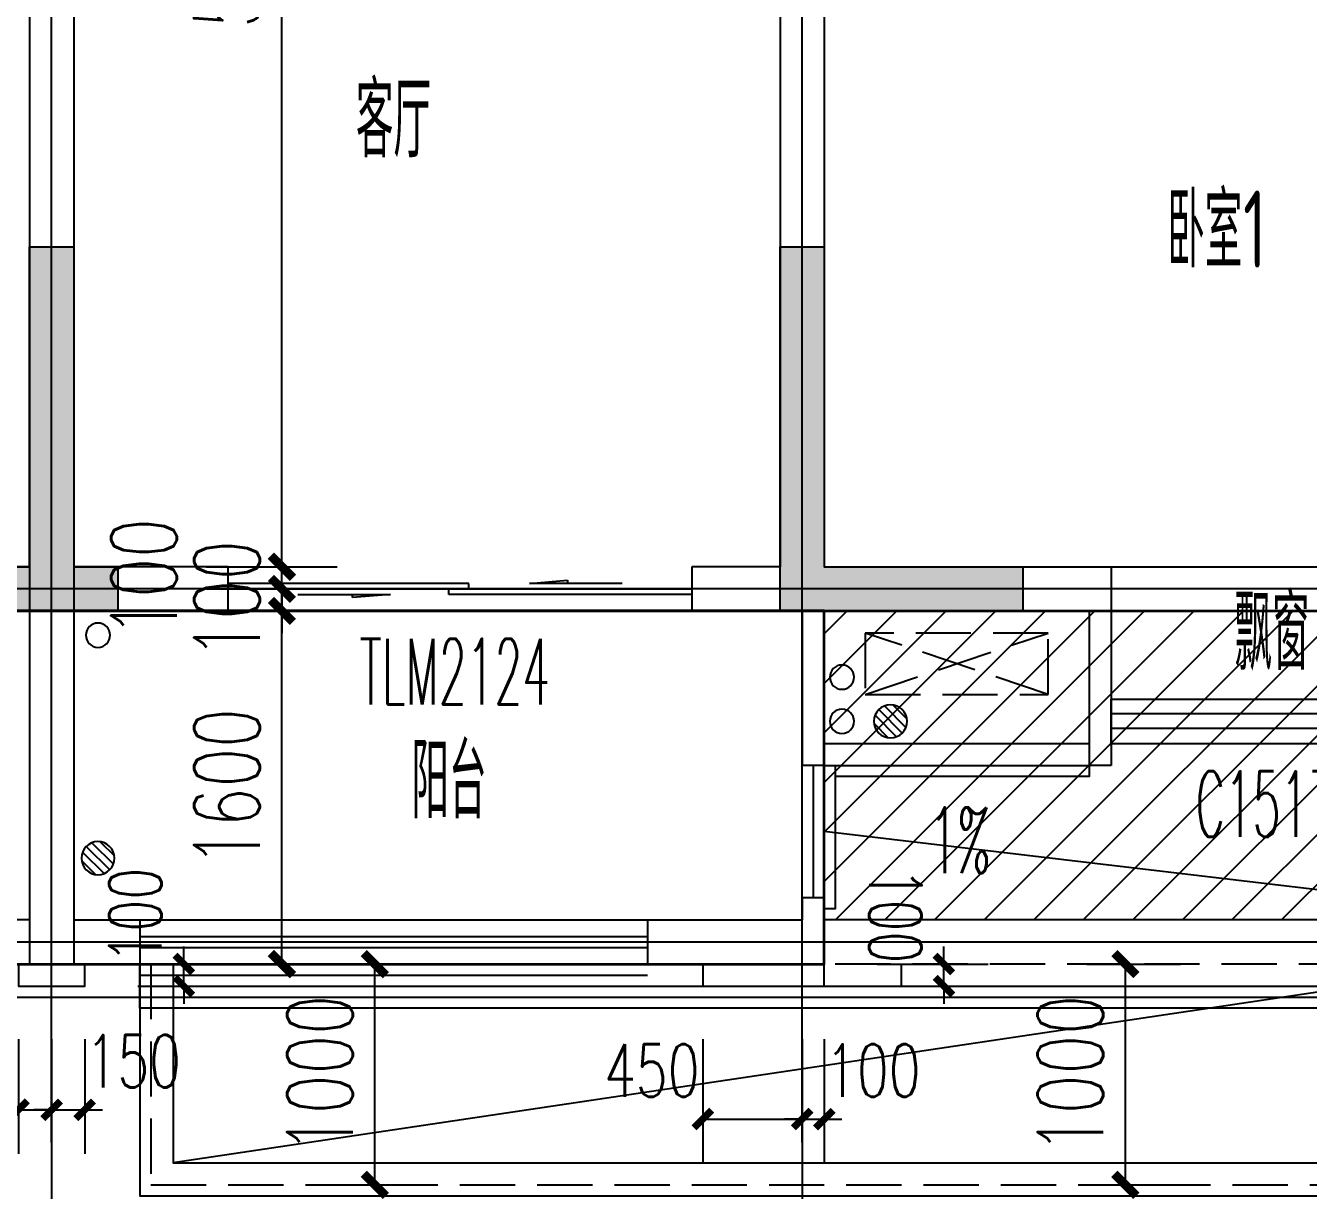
# Model space of a CAD drawing. Extents: x -59851 to 653804, y -249523 to 437614.
# Drawn here: x -23831 to -18021, y 134963 to 140240 of the extents above; entities that cross this region are included whole.
import ezdxf

# ---------------------------------------------------------------- set-up
doc = ezdxf.new("R2010")
doc.units = 0
doc.header["$LTSCALE"] = 1000
doc.header["$MEASUREMENT"] = 0
doc.linetypes.add('DASH', pattern=[0.35, 0.25, -0.1])
for name, color, linetype, lineweight in [('33计一半面积外廓线', 53, 'Continuous', 35), ('33计全面积外廓线', 21, 'Continuous', 35), ('A-第四道尺寸线(线脚尺寸)', 105, 'Continuous', 5)]:
    doc.layers.add(name, color=color, linetype=linetype, lineweight=lineweight)
doc.layers.add('_S-PS(排水管)', color=255, linetype='Continuous', plot=False)
doc.layers.add('A-降板区域（给结构）', color=155, linetype='Continuous', plot=False)
for name, color, linetype in [('_S-YS(雨水管)', 3, 'Continuous'), ('_S-空调立管', 7, 'Continuous'), ('A-ROOF', 7, 'Continuous'), ('A-外装饰线脚', 7, 'Continuous'), ('A-看线', 105, 'Continuous'), ('A-空调室外机', 5, 'DASH'), ('A-第三道尺寸线', 105, 'Continuous'), ('A-线脚看线', 9, 'Continuous'), ('A-雨棚', 153, 'Continuous'), ('AE-FLOR', 151, 'Continuous'), ('AXIS', 3, 'Continuous'), ('DIM_SYMB', 3, 'Continuous'), ('DOTE', 16, 'Continuous'), ('NL', 5, 'Continuous'), ('PUB_HATCH', 8, 'Continuous'), ('PUB_TEXT', 7, 'Continuous'), ('WALL', 2, 'Continuous'), ('WINDOW', 4, 'Continuous'), ('WINDOW_TEXT', 7, 'Continuous'), ('ys', 154, 'Continuous'), ('剪力墙', 6, 'Continuous'), ('栏杆', 142, 'Continuous')]:
    doc.layers.add(name, color=color, linetype=linetype)
doc.styles.add('_TCH_DIM', font='SIMPLEX.shx', dxfattribs={"width": 0.7, "bigfont": 'GBCBIG.shx'})
doc.styles.add('_TCH_DIM_T3', font='SIMPLEX.shx', dxfattribs={"width": 0.705882, "bigfont": 'GBCBIG.shx'})
doc.styles.add('_TCH_WINDOW', font='SIMPLEX.shx', dxfattribs={"width": 0.7, "height": 3.5, "bigfont": 'GBCBIG.shx'})
doc.styles.get("Standard").update_dxf_attribs({"font": 'gbenor.shx', "width": 0.7, "bigfont": 'gbcbig.shx'})
doc.dimstyles.new('_TCH_ARCH&&100', dxfattribs={"dimtxt": 297.5, "dimasz": 100, "dimexe": 250, "dimexo": 300, "dimgap": 100, "dimtad": 1, "dimdec": 0, "dimzin": 0, "dimdsep": 46, "dimtxsty": '_TCH_DIM_T3', "dimblk": 'ARCHTICK', "dimcen": 0.09, "dimclrt": 7, "dimazin": 2, "dimtfac": 1, "dimtdec": 0, "dimtix": 1, "dimtmove": 2, "dimatfit": 3, "dimfxl": 0, "dimtolj": 1, "dimtzin": 0, "dimarcsym": 0})
doc.dimstyles.new('_TCH_ARCH&&80', dxfattribs={"dimtxt": 238, "dimasz": 80, "dimexe": 200, "dimexo": 240, "dimgap": 80, "dimtad": 1, "dimdec": 0, "dimzin": 0, "dimdsep": 46, "dimtxsty": '_TCH_DIM_T3', "dimblk": 'ARCHTICK', "dimcen": 0.09, "dimclrt": 7, "dimazin": 2, "dimtfac": 1, "dimtdec": 0, "dimtix": 1, "dimtmove": 2, "dimatfit": 3, "dimfxl": 0, "dimtolj": 1, "dimtzin": 0, "dimarcsym": 0})

# ---------------------------------------------------------------- blocks, each defined once
blk = doc.blocks.new('zhouxianshouceng0329')
at = {"layer": 'DOTE'}
for p, q in [((-23713.7, 194580), (-23713.7, 218959.5)), ((-20313.7, 194580), (-20313.7, 205888.4)), ((15572.3, 197088.3), (-44988.6, 197088.3)), ((15572.3, 195488.3), (-44988.6, 195488.3))]:
    blk.add_line(p, q, dxfattribs=at)
blk = doc.blocks.new('jgjlq030328')
at = {"layer": 'PUB_HATCH'}
for points in [[(-270335, 8011.9), (-270335, 8211.9), (-270135, 8211.9), (-270135, 9661.9), (-269935, 9661.9), (-269935, 8211.9), (-269735, 8211.9), (-269735, 8011.9)], [(-266735, 9661.9), (-266535, 9661.9), (-266535, 8211.9), (-265635, 8211.9), (-265635, 8011.9), (-266735, 8011.9)]]:
    blk.add_hatch(color=256, dxfattribs=at).paths.add_polyline_path(points)
at = {"layer": '剪力墙'}
for points in [[(-270335, 8011.9), (-270335, 8211.9), (-270135, 8211.9), (-270135, 9661.9), (-269935, 9661.9), (-269935, 8211.9), (-269735, 8211.9), (-269735, 8011.9), (-270335, 8011.9), (-269935, 8011.9)], [(-266735, 8211.9), (-266735, 8211.9)]]:
    blk.add_lwpolyline(points, dxfattribs=at)
blk.add_lwpolyline([(-266735, 9661.9), (-266535, 9661.9), (-266535, 8211.9), (-265635, 8211.9), (-265635, 8011.9), (-266735, 8011.9)], close=True, dxfattribs=at)
blk = doc.blocks.new('2fxianjiao0331')
at = {"layer": 'A-外装饰线脚'}
for points in [[(-195959.1, 135988.3), (-195959.1, 135888.3), (-195659.1, 135888.3), (-195659.1, 135988.3)], [(-192859.1, 135988.3), (-192859.1, 135888.3), (-192309.1, 135888.3), (-192309.1, 135988.3)]]:
    blk.add_lwpolyline(points, dxfattribs=at)
at = {"layer": 'A-线脚看线'}
for points in [[(-192309.1, 136888.3), (-192259.1, 136888.3), (-192259.1, 136238.3), (-192309.1, 136238.3)], [(-191109.1, 136888.3), (-191109.1, 136838.3), (-192259.1, 136838.3)], [(-195409.1, 135938.3), (-193109.1, 135938.3)]]:
    blk.add_lwpolyline(points, dxfattribs=at)
blk = doc.blocks.new('750CHUFANGNCHUANG')
at = {"layer": 'WALL'}
for p, q in [((-69779, -34701.8), (-69779, -43601.8)), ((-69979, -34901.8), (-69979, -43501.8)), ((-69979, -43501.8), (-70679, -43501.8)), ((-69779, -43601.8), (-69779, -45301.8)), ((-70679, -43701.8), (-69979, -43701.8)), ((-69979, -43701.8), (-69979, -45101.8)), ((-69979, -45101.8), (-70279, -45101.8)), ((-69779, -45301.8), (-70279, -45301.8))]:
    blk.add_line(p, q, dxfattribs=at)
at = {"layer": '栏杆'}
for points in [[(-69479, -45176.8), (-67179, -45176.8)], [(-69479, -45226.8), (-67179, -45226.8)]]:
    blk.add_lwpolyline(points, dxfattribs=at)
blk = doc.blocks.new('_ArchTick')
at = {"color": 0, "linetype": 'ByBlock', "const_width": 0.4}
blk.add_lwpolyline([(-0.5, -0.5), (0.5, 0.5)], dxfattribs=at)
blk = doc.blocks.new('*D294')
at = {"layer": 'A-第四道尺寸线(线脚尺寸)', "color": 0, "lineweight": -2, "transparency": 16777216}
for p, q in [((-23863.7, 135648.3), (-23863.7, 135128.3)), ((-23713.7, 135648.3), (-23713.7, 135128.3)), ((-23863.7, 135328.3), (-23943.7, 135328.3)), ((-23863.7, 135328.3), (-23713.7, 135328.3)), ((-23713.7, 135328.3), (-23633.7, 135328.3))]:
    blk.add_line(p, q, dxfattribs=at)
at = {"layer": 'Defpoints', "color": 0, "transparency": 16777216}
for p in [(-23863.7, 135888.3), (-23713.7, 135888.3), (-23713.7, 135328.3)]:
    blk.add_point(p, dxfattribs=at)
at = {"layer": 'A-第四道尺寸线(线脚尺寸)', "color": 0, "lineweight": -2, "transparency": 16777216, "xscale": 80, "yscale": 80, "zscale": 80}
blk.add_blockref('_ArchTick', (-23863.7, 135328.3), dxfattribs=at)
at = {"layer": 'A-第四道尺寸线(线脚尺寸)', "color": 0, "lineweight": -2, "transparency": 16777216, "xscale": 80, "yscale": 80, "zscale": 80, "rotation": 180}
blk.add_blockref('_ArchTick', (-23713.7, 135328.3), dxfattribs=at)
at = {"layer": 'A-第四道尺寸线(线脚尺寸)', "color": 7, "transparency": 16777216, "insert": (-24083.7, 135548.3), "char_height": 238, "attachment_point": 5, "style": '_TCH_DIM_T3'}
blk.add_mtext('\\A1;150', dxfattribs=at)
blk = doc.blocks.new('*D295')
at = {"layer": 'A-第四道尺寸线(线脚尺寸)', "color": 0, "lineweight": -2, "transparency": 16777216}
for p, q in [((-23713.7, 135648.3), (-23713.7, 135128.3)), ((-23563.7, 135648.3), (-23563.7, 135128.3)), ((-23713.7, 135328.3), (-23793.7, 135328.3)), ((-23713.7, 135328.3), (-23563.7, 135328.3)), ((-23563.7, 135328.3), (-23483.7, 135328.3))]:
    blk.add_line(p, q, dxfattribs=at)
at = {"layer": 'Defpoints', "color": 0, "transparency": 16777216}
for p in [(-23713.7, 135888.3), (-23563.7, 135888.3), (-23563.7, 135328.3)]:
    blk.add_point(p, dxfattribs=at)
at = {"layer": 'A-第四道尺寸线(线脚尺寸)', "color": 0, "lineweight": -2, "transparency": 16777216, "xscale": 80, "yscale": 80, "zscale": 80}
blk.add_blockref('_ArchTick', (-23713.7, 135328.3), dxfattribs=at)
at = {"layer": 'A-第四道尺寸线(线脚尺寸)', "color": 0, "lineweight": -2, "transparency": 16777216, "xscale": 80, "yscale": 80, "zscale": 80, "rotation": 180}
blk.add_blockref('_ArchTick', (-23563.7, 135328.3), dxfattribs=at)
at = {"layer": 'A-第四道尺寸线(线脚尺寸)', "color": 7, "transparency": 16777216, "insert": (-23343.7, 135548.3), "char_height": 238, "attachment_point": 5, "style": '_TCH_DIM_T3'}
blk.add_mtext('\\A1;150', dxfattribs=at)
blk = doc.blocks.new('*D296')
at = {"layer": 'A-第四道尺寸线(线脚尺寸)', "color": 0, "lineweight": -2, "transparency": 16777216}
for p, q in [((-20763.7, 135648.3), (-20763.7, 135086.1)), ((-20313.7, 135648.3), (-20313.7, 135086.1)), ((-20763.7, 135286.1), (-20313.7, 135286.1))]:
    blk.add_line(p, q, dxfattribs=at)
at = {"layer": 'Defpoints', "color": 0, "transparency": 16777216}
for p in [(-20763.7, 135888.3), (-20313.7, 135888.3), (-20313.7, 135286.1)]:
    blk.add_point(p, dxfattribs=at)
at = {"layer": 'A-第四道尺寸线(线脚尺寸)', "color": 0, "lineweight": -2, "transparency": 16777216, "xscale": 80, "yscale": 80, "zscale": 80, "rotation": 180}
blk.add_blockref('_ArchTick', (-20763.7, 135286.1), dxfattribs=at)
at = {"layer": 'A-第四道尺寸线(线脚尺寸)', "color": 0, "lineweight": -2, "transparency": 16777216, "xscale": 80, "yscale": 80, "zscale": 80}
blk.add_blockref('_ArchTick', (-20313.7, 135286.1), dxfattribs=at)
at = {"layer": 'A-第四道尺寸线(线脚尺寸)', "color": 7, "transparency": 16777216, "insert": (-20994.9, 135506.1), "char_height": 238, "attachment_point": 5, "style": '_TCH_DIM_T3'}
blk.add_mtext('\\A1;450', dxfattribs=at)
blk = doc.blocks.new('*D297')
at = {"layer": 'A-第四道尺寸线(线脚尺寸)', "color": 0, "lineweight": -2, "transparency": 16777216}
for p, q in [((-20313.7, 135648.3), (-20313.7, 135086.1)), ((-20213.7, 135648.3), (-20213.7, 135086.1)), ((-20313.7, 135286.1), (-20393.7, 135286.1)), ((-20313.7, 135286.1), (-20213.7, 135286.1)), ((-20213.7, 135286.1), (-20133.7, 135286.1))]:
    blk.add_line(p, q, dxfattribs=at)
at = {"layer": 'Defpoints', "color": 0, "transparency": 16777216}
for p in [(-20313.7, 135888.3), (-20213.7, 135888.3), (-20213.7, 135286.1)]:
    blk.add_point(p, dxfattribs=at)
at = {"layer": 'A-第四道尺寸线(线脚尺寸)', "color": 0, "lineweight": -2, "transparency": 16777216, "xscale": 80, "yscale": 80, "zscale": 80}
blk.add_blockref('_ArchTick', (-20313.7, 135286.1), dxfattribs=at)
at = {"layer": 'A-第四道尺寸线(线脚尺寸)', "color": 0, "lineweight": -2, "transparency": 16777216, "xscale": 80, "yscale": 80, "zscale": 80, "rotation": 180}
blk.add_blockref('_ArchTick', (-20213.7, 135286.1), dxfattribs=at)
at = {"layer": 'A-第四道尺寸线(线脚尺寸)', "color": 7, "transparency": 16777216, "insert": (-19993.7, 135506.1), "char_height": 238, "attachment_point": 5, "style": '_TCH_DIM_T3'}
blk.add_mtext('\\A1;100', dxfattribs=at)
blk = doc.blocks.new('*D316')
at = {"layer": 'A-第四道尺寸线(线脚尺寸)', "color": 0, "lineweight": -2, "transparency": 16777216}
for p, q in [((-19671.9, 135988.4), (-19671.9, 136068.4)), ((-19973.7, 135988.4), (-19471.9, 135988.4)), ((-19671.9, 135888.4), (-19671.9, 135988.4)), ((-19973.7, 135888.3), (-19471.9, 135888.4)), ((-19671.9, 135888.4), (-19671.9, 135808.4))]:
    blk.add_line(p, q, dxfattribs=at)
at = {"layer": 'Defpoints', "color": 0, "transparency": 16777216}
for p in [(-20213.7, 135988.3), (-19671.9, 135988.4), (-20213.7, 135888.3)]:
    blk.add_point(p, dxfattribs=at)
at = {"layer": 'A-第四道尺寸线(线脚尺寸)', "color": 0, "lineweight": -2, "transparency": 16777216, "xscale": 80, "yscale": 80, "zscale": 80}
for p, rotation in [((-19671.9, 135988.4), 270.0027592368899), ((-19671.9, 135888.4), 90.0027592368899)]:
    blk.add_blockref('_ArchTick', p, dxfattribs=dict(at, rotation=rotation))
at = {"layer": 'A-第四道尺寸线(线脚尺寸)', "color": 7, "transparency": 16777216, "insert": (-19891.9, 136208.4), "char_height": 238, "attachment_point": 5, "rotation": 270.00276, "style": '_TCH_DIM_T3'}
blk.add_mtext('\\A1;100', dxfattribs=at)
blk = doc.blocks.new('*D318')
at = {"layer": 'A-第四道尺寸线(线脚尺寸)', "color": 0, "lineweight": -2, "transparency": 16777216}
for p, q in [((-23114.6, 135988.3), (-23114.6, 136068.3)), ((-23323.5, 135988.3), (-22914.6, 135988.3)), ((-23114.6, 135888.3), (-23114.6, 135988.3)), ((-23323.5, 135888.3), (-22914.6, 135888.3)), ((-23114.6, 135888.3), (-23114.6, 135808.3))]:
    blk.add_line(p, q, dxfattribs=at)
at = {"layer": 'Defpoints', "color": 0, "transparency": 16777216}
for p in [(-23563.5, 135988.3), (-23114.6, 135988.3), (-23563.5, 135888.3)]:
    blk.add_point(p, dxfattribs=at)
at = {"layer": 'A-第四道尺寸线(线脚尺寸)', "color": 0, "lineweight": -2, "transparency": 16777216, "xscale": 80, "yscale": 80, "zscale": 80}
for p, rotation in [((-23114.6, 135988.3), 270), ((-23114.6, 135888.3), 90)]:
    blk.add_blockref('_ArchTick', p, dxfattribs=dict(at, rotation=rotation))
at = {"layer": 'A-第四道尺寸线(线脚尺寸)', "color": 7, "transparency": 16777216, "insert": (-23334.6, 136208.3), "char_height": 238, "attachment_point": 5, "rotation": 90, "style": '_TCH_DIM_T3'}
blk.add_mtext('\\A1;100', dxfattribs=at)
blk = doc.blocks.new('_LV13')
at = {"color": 0}
for p, q in [((-0.071, 0.495), (-0.495, 0.071)), ((0.183, 0.465), (-0.465, -0.183)), ((0.354, 0.354), (-0.354, -0.354)), ((0.465, 0.183), (-0.183, -0.465)), ((0.495, -0.071), (0.071, -0.495))]:
    blk.add_line(p, q, dxfattribs=at)
blk.add_circle((0, 0), 0.5)
blk = doc.blocks.new('jfdsjajkjkjkjkh')
at = {"layer": '_S-PS(排水管)'}
blk.add_lwpolyline([(-23558.7, 137478.3, 1), (-23448.7, 137478.3, 1)], format="xyb", close=True, dxfattribs=at)
at = {"layer": '_S-YS(雨水管)'}
blk.add_lwpolyline([(-20078.7, 137288.3, 1), (-20188.7, 137288.3, 1)], format="xyb", close=True, dxfattribs=at)
at = {"layer": '_S-空调立管'}
blk.add_lwpolyline([(-20078.7, 137088.3, 1), (-20188.7, 137088.3, 1)], format="xyb", close=True, dxfattribs=at)
at = {"layer": 'NL', "ltscale": 0.5, "extrusion": (0, 0, -1), "xscale": 150, "yscale": 150, "zscale": -150}
for p in [(19913.7, 137088.3), (23503.7, 136468.3)]:
    blk.add_blockref('_LV13', p, dxfattribs=at)
blk = doc.blocks.new('ktswaj')
at = {"linetype": 'DASH'}
blk.add_lwpolyline([(15990.1, 179082.6), (15990.1, 178253.3), (16268.4, 178253.3), (16268.4, 179082.6)], close=True, dxfattribs=at)
for points in [[(15990.1, 179082.6), (16268.4, 178253.3)], [(15990.1, 178253.3), (16268.4, 179082.6)]]:
    blk.add_lwpolyline(points, dxfattribs=at)
blk = doc.blocks.new('*D971')
at = {"layer": 'A-第三道尺寸线', "color": 0, "lineweight": -2, "transparency": 16777216}
for p, q in [((-23013.7, 137588.3), (-22420.5, 137588.3)), ((-22670.5, 135988.3), (-22670.5, 137588.3)), ((-23013.7, 135988.3), (-22420.5, 135988.3))]:
    blk.add_line(p, q, dxfattribs=at)
at = {"layer": 'Defpoints', "color": 0, "transparency": 16777216}
for p in [(-23313.7, 137588.3), (-22670.5, 137588.3), (-23313.7, 135988.3)]:
    blk.add_point(p, dxfattribs=at)
at = {"layer": 'A-第三道尺寸线', "color": 0, "lineweight": -2, "transparency": 16777216, "xscale": 100, "yscale": 100, "zscale": 100}
for p, rotation in [((-22670.5, 137588.3), 90), ((-22670.5, 135988.3), 270)]:
    blk.add_blockref('_ArchTick', p, dxfattribs=dict(at, rotation=rotation))
at = {"layer": 'A-第三道尺寸线', "color": 7, "transparency": 16777216, "insert": (-22919.2, 136788.3), "char_height": 297.5, "attachment_point": 5, "rotation": 90, "style": '_TCH_DIM_T3'}
blk.add_mtext('\\A1;1600', dxfattribs=at)
blk = doc.blocks.new('*D972')
at = {"layer": 'A-第三道尺寸线', "color": 0, "lineweight": -2, "transparency": 16777216}
for p, q in [((-22670.5, 137688.3), (-22670.5, 137788.3)), ((-23013.7, 137688.3), (-22420.5, 137688.3)), ((-22670.5, 137588.3), (-22670.5, 137688.3)), ((-23013.7, 137588.3), (-22420.5, 137588.3)), ((-22670.5, 137588.3), (-22670.5, 137488.3))]:
    blk.add_line(p, q, dxfattribs=at)
at = {"layer": 'Defpoints', "color": 0, "transparency": 16777216}
for p in [(-23313.7, 137688.3), (-22670.5, 137688.3), (-23313.7, 137588.3)]:
    blk.add_point(p, dxfattribs=at)
at = {"layer": 'A-第三道尺寸线', "color": 0, "lineweight": -2, "transparency": 16777216, "xscale": 100, "yscale": 100, "zscale": 100}
for p, rotation in [((-22670.5, 137688.3), 270), ((-22670.5, 137588.3), 90)]:
    blk.add_blockref('_ArchTick', p, dxfattribs=dict(at, rotation=rotation))
at = {"layer": 'A-第三道尺寸线', "color": 7, "transparency": 16777216, "insert": (-22919.2, 137638.3), "char_height": 297.5, "attachment_point": 5, "rotation": 90, "style": '_TCH_DIM_T3'}
blk.add_mtext('\\A1;100', dxfattribs=at)
blk = doc.blocks.new('*D973')
at = {"layer": 'A-第三道尺寸线', "color": 0, "lineweight": -2, "transparency": 16777216}
for p, q in [((-22670.5, 137788.3), (-22670.5, 137888.3)), ((-23013.7, 137788.3), (-22420.5, 137788.3)), ((-22670.5, 137688.3), (-22670.5, 137788.3)), ((-23013.7, 137688.3), (-22420.5, 137688.3)), ((-22670.5, 137688.3), (-22670.5, 137588.3))]:
    blk.add_line(p, q, dxfattribs=at)
at = {"layer": 'Defpoints', "color": 0, "transparency": 16777216}
for p in [(-23313.7, 137788.3), (-22670.5, 137788.3), (-23313.7, 137688.3)]:
    blk.add_point(p, dxfattribs=at)
at = {"layer": 'A-第三道尺寸线', "color": 0, "lineweight": -2, "transparency": 16777216, "xscale": 100, "yscale": 100, "zscale": 100}
for p, rotation in [((-22670.5, 137788.3), 270), ((-22670.5, 137688.3), 90)]:
    blk.add_blockref('_ArchTick', p, dxfattribs=dict(at, rotation=rotation))
at = {"layer": 'A-第三道尺寸线', "color": 7, "transparency": 16777216, "insert": (-23295.5, 137738.3), "char_height": 297.5, "attachment_point": 5, "rotation": 90, "style": '_TCH_DIM_T3'}
blk.add_mtext('\\A1;100', dxfattribs=at)
blk = doc.blocks.new('*D974')
at = {"layer": 'A-第三道尺寸线', "color": 0, "lineweight": -2, "transparency": 16777216}
for p, q in [((-23013.7, 143388.3), (-22420.5, 143388.3)), ((-22670.5, 137788.3), (-22670.5, 143388.3)), ((-23013.7, 137788.3), (-22420.5, 137788.3))]:
    blk.add_line(p, q, dxfattribs=at)
at = {"layer": 'Defpoints', "color": 0, "transparency": 16777216}
for p in [(-23313.7, 143388.3), (-22670.5, 143388.3), (-23313.7, 137788.3)]:
    blk.add_point(p, dxfattribs=at)
at = {"layer": 'A-第三道尺寸线', "color": 0, "lineweight": -2, "transparency": 16777216, "xscale": 100, "yscale": 100, "zscale": 100}
for p, rotation in [((-22670.5, 143388.3), 90), ((-22670.5, 137788.3), 270)]:
    blk.add_blockref('_ArchTick', p, dxfattribs=dict(at, rotation=rotation))
at = {"layer": 'A-第三道尺寸线', "color": 7, "transparency": 16777216, "insert": (-22919.2, 140588.3), "char_height": 297.5, "attachment_point": 5, "rotation": 90, "style": '_TCH_DIM_T3'}
blk.add_mtext('\\A1;5600', dxfattribs=at)
blk = doc.blocks.new('*D1559')
at = {"layer": 'A-第三道尺寸线', "color": 0, "lineweight": -2, "transparency": 16777216}
for p, q in [((-19024.9, 135988.3), (-18599.5, 135988.3)), ((-18849.5, 134988.3), (-18849.5, 135988.3)), ((-19024.9, 134988.3), (-18599.5, 134988.3))]:
    blk.add_line(p, q, dxfattribs=at)
at = {"layer": 'Defpoints', "color": 0, "transparency": 16777216}
for p in [(-19324.9, 135988.3), (-18849.5, 135988.3), (-19324.9, 134988.3)]:
    blk.add_point(p, dxfattribs=at)
at = {"layer": 'A-第三道尺寸线', "color": 0, "lineweight": -2, "transparency": 16777216, "xscale": 100, "yscale": 100, "zscale": 100}
for p, rotation in [((-18849.5, 135988.3), 90), ((-18849.5, 134988.3), 270)]:
    blk.add_blockref('_ArchTick', p, dxfattribs=dict(at, rotation=rotation))
at = {"layer": 'A-第三道尺寸线', "color": 7, "transparency": 16777216, "insert": (-19098.3, 135488.3), "char_height": 297.5, "attachment_point": 5, "rotation": 90, "style": '_TCH_DIM_T3'}
blk.add_mtext('\\A1;1000', dxfattribs=at)
blk = doc.blocks.new('*D1560')
at = {"layer": 'A-第三道尺寸线', "color": 0, "lineweight": -2, "transparency": 16777216}
for p, q in [((-22424.9, 135988.3), (-21999.5, 135988.3)), ((-22249.5, 134988.3), (-22249.5, 135988.3)), ((-22424.9, 134988.3), (-21999.5, 134988.3))]:
    blk.add_line(p, q, dxfattribs=at)
at = {"layer": 'Defpoints', "color": 0, "transparency": 16777216}
for p in [(-22724.9, 135988.3), (-22249.5, 135988.3), (-22724.9, 134988.3)]:
    blk.add_point(p, dxfattribs=at)
at = {"layer": 'A-第三道尺寸线', "color": 0, "lineweight": -2, "transparency": 16777216, "xscale": 100, "yscale": 100, "zscale": 100}
for p, rotation in [((-22249.5, 135988.3), 90), ((-22249.5, 134988.3), 270)]:
    blk.add_blockref('_ArchTick', p, dxfattribs=dict(at, rotation=rotation))
at = {"layer": 'A-第三道尺寸线', "color": 7, "transparency": 16777216, "insert": (-22498.3, 135488.3), "char_height": 297.5, "attachment_point": 5, "rotation": 90, "style": '_TCH_DIM_T3'}
blk.add_mtext('\\A1;1000', dxfattribs=at)
blk = doc.blocks.new('*D3005')
at = {"layer": 'AXIS', "color": 0, "lineweight": -2, "transparency": 16777216}
for p, q in [((-27113.7, 134880), (-27113.7, 132430)), ((-23713.7, 134880), (-23713.7, 132430)), ((-27113.7, 132680), (-23713.7, 132680))]:
    blk.add_line(p, q, dxfattribs=at)
at = {"layer": 'Defpoints', "color": 0, "transparency": 16777216}
for p in [(-27113.7, 135180), (-23713.7, 135180), (-23713.7, 132680)]:
    blk.add_point(p, dxfattribs=at)
at = {"layer": 'AXIS', "color": 0, "lineweight": -2, "transparency": 16777216, "xscale": 100, "yscale": 100, "zscale": 100, "rotation": 180}
blk.add_blockref('_ArchTick', (-27113.7, 132680), dxfattribs=at)
at = {"layer": 'AXIS', "color": 0, "lineweight": -2, "transparency": 16777216, "xscale": 100, "yscale": 100, "zscale": 100}
blk.add_blockref('_ArchTick', (-23713.7, 132680), dxfattribs=at)
at = {"layer": 'AXIS', "color": 7, "transparency": 16777216, "insert": (-25413.7, 132928.8), "char_height": 297.5, "attachment_point": 5, "style": '_TCH_DIM_T3'}
blk.add_mtext('\\A1;3400', dxfattribs=at)
blk = doc.blocks.new('*D3006')
at = {"layer": 'AXIS', "color": 0, "lineweight": -2, "transparency": 16777216}
for p, q in [((-23713.7, 134880), (-23713.7, 132430)), ((-20313.7, 134880), (-20313.7, 132430)), ((-23713.7, 132680), (-20313.7, 132680))]:
    blk.add_line(p, q, dxfattribs=at)
at = {"layer": 'Defpoints', "color": 0, "transparency": 16777216}
for p in [(-23713.7, 135180), (-20313.7, 135180), (-20313.7, 132680)]:
    blk.add_point(p, dxfattribs=at)
at = {"layer": 'AXIS', "color": 0, "lineweight": -2, "transparency": 16777216, "xscale": 100, "yscale": 100, "zscale": 100, "rotation": 180}
blk.add_blockref('_ArchTick', (-23713.7, 132680), dxfattribs=at)
at = {"layer": 'AXIS', "color": 0, "lineweight": -2, "transparency": 16777216, "xscale": 100, "yscale": 100, "zscale": 100}
blk.add_blockref('_ArchTick', (-20313.7, 132680), dxfattribs=at)
at = {"layer": 'AXIS', "color": 7, "transparency": 16777216, "insert": (-22013.7, 132928.8), "char_height": 297.5, "attachment_point": 5, "style": '_TCH_DIM_T3'}
blk.add_mtext('\\A1;3400', dxfattribs=at)
blk = doc.blocks.new('*D3007')
at = {"layer": 'AXIS', "color": 0, "lineweight": -2, "transparency": 16777216}
for p, q in [((-20313.7, 134880), (-20313.7, 132430)), ((-16913.7, 134880), (-16913.7, 132430)), ((-20313.7, 132680), (-16913.7, 132680))]:
    blk.add_line(p, q, dxfattribs=at)
at = {"layer": 'Defpoints', "color": 0, "transparency": 16777216}
for p in [(-20313.7, 135180), (-16913.7, 135180), (-16913.7, 132680)]:
    blk.add_point(p, dxfattribs=at)
at = {"layer": 'AXIS', "color": 0, "lineweight": -2, "transparency": 16777216, "xscale": 100, "yscale": 100, "zscale": 100, "rotation": 180}
blk.add_blockref('_ArchTick', (-20313.7, 132680), dxfattribs=at)
at = {"layer": 'AXIS', "color": 0, "lineweight": -2, "transparency": 16777216, "xscale": 100, "yscale": 100, "zscale": 100}
blk.add_blockref('_ArchTick', (-16913.7, 132680), dxfattribs=at)
at = {"layer": 'AXIS', "color": 7, "transparency": 16777216, "insert": (-18613.7, 132928.8), "char_height": 297.5, "attachment_point": 5, "style": '_TCH_DIM_T3'}
blk.add_mtext('\\A1;3400', dxfattribs=at)
blk = doc.blocks.new('$DorLib2D$00000131')
at = {"color": 0, "linetype": 'Continuous'}
for p, q in [((0.15, 0.125), (0.2319, 0.1973)), ((0.2319, 0.1973), (0.2319, 0.125)), ((-0.5, 0.125), (-0.5, 0)), ((0.0192, 0.125), (-0.5, 0.125)), ((0.0192, 0), (0.0192, 0.125)), ((0.35, 0.125), (0.15, 0.125)), ((-0.5, 0), (0.0192, 0)), ((-0.024, 0), (0.5, 0)), ((-0.024, -0.125), (-0.024, 0)), ((0.5, 0), (0.5, -0.125)), ((-0.35, -0.125), (-0.15, -0.125)), ((-0.2319, -0.1973), (-0.2319, -0.125)), ((-0.15, -0.125), (-0.2319, -0.1973)), ((0.5, -0.125), (-0.024, -0.125))]:
    blk.add_line(p, q, dxfattribs=at)
blk = doc.blocks.new('$TCHSYS$WIN2D')
for p, q in [((-0.5, 0.5), (0.5, 0.5)), ((-0.5, 0.5), (-0.5, -0.5)), ((0.5, 0.5), (0.5, -0.5)), ((0.5, 0.1667), (-0.5, 0.1667)), ((0.5, -0.1667), (-0.5, -0.1667)), ((-0.5, -0.5), (0.5, -0.5))]:
    blk.add_line(p, q)
blk = doc.blocks.new('rqwerqwrqq')
at = {"layer": 'A-ROOF'}
blk.add_line((-158694.2, 241960.5), (-152694.2, 241960.5), dxfattribs=at)
blk.add_lwpolyline([(-148994.2, 242310.5), (-155594.2, 242310.5)], dxfattribs=at)
at = {"layer": 'A-ROOF', "linetype": 'DASH'}
blk.add_lwpolyline([(-148994.2, 242110.5), (-155594.2, 242110.5)], dxfattribs=at)
at = {"layer": 'A-ROOF'}
blk.add_lwpolyline([(-158694.2, 242010.5), (-152694.2, 242010.5), (-152694.2, 241910.5), (-158694.2, 241910.5)], close=True, dxfattribs=at)
at = {"layer": 'A-外装饰线脚'}
blk.add_lwpolyline([(-159494.2, 242110.5), (-159494.2, 241960.5), (-158694.2, 241960.5), (-158694.2, 242110.5)], dxfattribs=at)
blk = doc.blocks.new('2cengxianjiao0427')
at = {"layer": 'A-第四道尺寸线(线脚尺寸)'}
for base, p1, p2, angle, picture, middle in [((-23114.6, 135988.3), (-23563.5, 135888.3), (-23563.5, 135988.3), 90, '*D318', (-23334.6, 136208.3)), ((-19671.9, 135988.4), (-20213.7, 135888.3), (-20213.7, 135988.3), 90.00276, '*D316', (-19891.9, 136208.4)), ((-23713.7, 135328.3), (-23863.7, 135888.3), (-23713.7, 135888.3), 0, '*D294', (-24083.7, 135548.3)), ((-23563.7, 135328.3), (-23713.7, 135888.3), (-23563.7, 135888.3), 0, '*D295', (-23343.7, 135548.3)), ((-20313.7, 135286.1), (-20763.7, 135888.3), (-20313.7, 135888.3), 0, '*D296', (-20994.9, 135506.1)), ((-20213.7, 135286.1), (-20313.7, 135888.3), (-20213.7, 135888.3), 0, '*D297', (-19993.7, 135506.1))]:
    dim = blk.add_linear_dim(base=base, p1=p1, p2=p2, angle=angle, dimstyle='_TCH_ARCH&&80', dxfattribs=at)
    dim.commit()
    dim.dimension.update_dxf_attribs({"geometry": picture, "text_midpoint": middle, "dimtype": 129})

msp = doc.modelspace()

# ---------------------------------------------------------------- hatches: boundary and pattern name
at = {"layer": 'A-降板区域（给结构）', "linetype": 'DASH'}
h = msp.add_hatch(dxfattribs=at)
h.set_pattern_fill('ANSI31', color=215, scale=100)
h.set_pattern_definition([(45, (13600.02, -3e-11), (-112.2532, 112.2532), [])])
h.paths.add_polyline_path([(-20213.7, 137588.3), (-13613.7, 137588.3), (-13613.7, 136188.3), (-20213.7, 136188.3)])

# ---------------------------------------------------------------- linework, layer by layer
at = {"layer": '33计一半面积外廓线'}
msp.add_lwpolyline([(-27213.7, 137588.3), (-27213.7, 135988.3), (-20213.7, 135988.3), (-20213.7, 137588.3)], close=True, dxfattribs=at)
at = {"layer": '33计全面积外廓线'}
msp.add_lwpolyline([(-44213.7, 137588.3), (186.3, 137588.3), (186.3, 135988.3), (3986.3, 135988.3), (3986.3, 146388.3), (-213.7, 146388.3), (-213.7, 147288.3), (986.3, 147288.3), (986.3, 150388.3), (1586.3, 150388.3), (1586.3, 157888.3)], dxfattribs=at)
at = {"layer": 'A-ROOF', "linetype": 'DASH'}
msp.add_lwpolyline([(-20213.7, 135888.3), (-19863.7, 135888.3), (-19863.7, 135988.3)], dxfattribs=at)
at = {"layer": 'A-看线'}
msp.add_lwpolyline([(-18913.7, 137788.3), (-17413.7, 137788.3)], dxfattribs=at)
at = {"layer": 'A-降板区域（给结构）', "color": 215}
msp.add_lwpolyline([(-20213.7, 137588.3), (-13613.7, 137588.3), (-13613.7, 136188.3), (-20213.7, 136188.3)], close=True, dxfattribs=at)
at = {"layer": 'AE-FLOR'}
for points in [[(-20313.7, 136288.3), (-20313.7, 136888.3)], [(-20213.7, 136888.3), (-20213.7, 136288.3)]]:
    msp.add_lwpolyline(points, dxfattribs=at)
at = {"layer": 'AXIS'}
for p, q in [((-23713.7, 135180), (-23713.7, 131180)), ((-20313.7, 135180), (-20313.7, 131180))]:
    msp.add_line(p, q, dxfattribs=at)
at = {"layer": 'DIM_SYMB'}
for points in [[(-19798.9, 136295.3, 0, 0, 0), (-19520.6, 136295.3, 80, 0, 0), (-19220.6, 136295.3, 0, 0, 0)], [(-18614.2, 135142.3, 0, 0, 0), (-18614.2, 135352.9, 80, 0, 0), (-18614.2, 135652.9, 0, 0, 0)]]:
    msp.add_lwpolyline(points, format="xyseb", dxfattribs=at)
at = {"layer": 'WALL'}
for p, q in [((-20413.7, 141388.3), (-20413.7, 137788.3)), ((-20213.7, 141288.3), (-20213.7, 137788.3)), ((-20413.7, 137788.3), (-20813.7, 137788.3)), ((-20813.7, 137788.3), (-20813.7, 137588.3)), ((-20213.7, 137788.3), (-18913.7, 137788.3)), ((-18913.7, 137788.3), (-18913.7, 137188.3)), ((-20813.7, 137588.3), (-20313.7, 137588.3)), ((-20313.7, 137588.3), (-20313.7, 136888.3)), ((-20213.7, 137588.3), (-19013.7, 137588.3)), ((-20213.7, 137588.3), (-20213.7, 136888.3)), ((-19013.7, 137588.3), (-19013.7, 137088.3)), ((-18913.7, 136988.3), (-18913.7, 137188.3)), ((-19013.7, 137088.3), (-19013.7, 136888.3)), ((-18913.7, 136988.3), (-18913.7, 136888.3)), ((-20213.7, 136888.3), (-20313.7, 136888.3)), ((-18913.7, 136888.3), (-19013.7, 136888.3)), ((-20313.7, 136288.3), (-20313.7, 136188.3)), ((-20213.7, 136288.3), (-20313.7, 136288.3)), ((-20213.7, 136288.3), (-20213.7, 135988.3))]:
    msp.add_line(p, q, dxfattribs=at)
at = {"layer": 'ys'}
msp.add_lwpolyline([(-13613.7, 136635.2), (-17123.7, 136223.3), (-20213.7, 136588.3)], dxfattribs=at)
at = {"layer": '栏杆'}
for points in [[(-20213.7, 136988.3), (-19013.7, 136988.3)], [(-20263.7, 136888.3), (-20263.7, 136288.3)], [(-20213.7, 136888.3), (-19013.7, 136888.3)]]:
    msp.add_lwpolyline(points, dxfattribs=at)

# ---------------------------------------------------------------- block references
for name, p in [('zhouxianshouceng0329', (0, -59400)), ('2fxianjiao0331', (172095.4, 0))]:
    msp.add_blockref(name, p)
at = {"layer": 'A-空调室外机', "rotation": 90}
msp.add_blockref('ktswaj', (159054.2, 121219.9), dxfattribs=at)
at = {"layer": 'WINDOW'}
ref = msp.add_blockref('$TCHSYS$WIN2D', (-18163.7, 137088.3), dxfattribs=dict(at, xscale=1500, yscale=200, zscale=1500))
ref.add_attrib('A', 'C1517a', (-18531.2, 136564.6), dxfattribs={"layer": 'WINDOW_TEXT', "height": 297.5, "style": '_TCH_WINDOW', "width": 0.494118})
at = {"layer": '剪力墙'}
msp.add_blockref('jgjlq030328', (246321.3, 129576.4), dxfattribs=at)

# ---------------------------------------------------------------- texts
at = {"layer": 'PUB_TEXT', "width": 0.7}
for s, height, p in [('卧室', 337.59, (-18660.2, 139142.9)), ('1', 350, (-18316.1, 139142.9)), ('飘窗', 337.59, (-18355.2, 137320.9))]:
    msp.add_text(s, height=height, dxfattribs=at).set_placement(p)
at = {"layer": 'PUB_TEXT', "style": '_TCH_DIM', "width": 0.494118}
msp.add_text('1%', height=297.5, dxfattribs=at).set_placement((-19737.5, 136400.3))

# ---------------------------------------------------------------- dimensions: what is measured, and where the dimension line sits
at = {"layer": 'A-第三道尺寸线'}
dim = msp.add_aligned_dim(p1=(-19324.9, 134988.3), p2=(-19324.9, 135988.3), distance=-475.4, dimstyle='_TCH_ARCH&&100', dxfattribs=at)
dim.commit()
dim.dimension.update_dxf_attribs({"geometry": '*D1559', "text_midpoint": (-19098.3, 135488.3)})
at = {"layer": 'AXIS'}
for p1, p2, picture, middle in [((-27113.7, 135180), (-23713.7, 135180), '*D3005', (-25413.7, 132928.8)), ((-23713.7, 135180), (-20313.7, 135180), '*D3006', (-22013.7, 132928.8)), ((-20313.7, 135180), (-16913.7, 135180), '*D3007', (-18613.7, 132928.8))]:
    dim = msp.add_aligned_dim(p1=p1, p2=p2, distance=-2500, dimstyle='_TCH_ARCH&&100', dxfattribs=at)
    dim.commit()
    dim.dimension.update_dxf_attribs({"geometry": picture, "text_midpoint": middle})

# ---------------------------------------------------------------- next in the draw order: block references
msp.add_blockref('750CHUFANGNCHUANG', (46165.3, 181290.1))

# ---------------------------------------------------------------- next in the draw order: linework, layer by layer
at = {"layer": 'A-雨棚'}
for points in [[(-23313.7, 135988.3), (-23313.7, 134938.3), (-17313.7, 134938.3), (-17313.7, 135988.3)], [(-23163.7, 135988.3), (-23163.7, 135088.3), (-17463.7, 135088.3), (-17463.7, 135988.3)]]:
    msp.add_lwpolyline(points, dxfattribs=at)
at = {"layer": 'A-雨棚', "linetype": 'DASH'}
msp.add_lwpolyline([(-23263.7, 135988.3), (-23263.7, 134988.3), (-17363.7, 134988.3), (-17363.7, 135988.3)], dxfattribs=at)
at = {"layer": 'AE-FLOR'}
for points in [[(-23313.7, 136188.3), (-21013.7, 136188.3)], [(-23313.7, 135988.3), (-21013.7, 135988.3)]]:
    msp.add_lwpolyline(points, dxfattribs=at)
at = {"layer": 'WALL'}
for p, q in [((-23813.7, 146588.3), (-23813.7, 137688.3)), ((-23613.7, 146388.3), (-23613.7, 137788.3)), ((-22913.7, 137788.3), (-23613.7, 137788.3)), ((-22913.7, 137588.3), (-22913.7, 137788.3)), ((-23813.7, 137688.3), (-23813.7, 135988.3)), ((-23613.7, 137588.3), (-22913.7, 137588.3)), ((-23613.7, 137588.3), (-23613.7, 136188.3)), ((-23613.7, 136188.3), (-23313.7, 136188.3)), ((-23313.7, 136188.3), (-23313.7, 135988.3)), ((-21013.7, 136188.3), (-20313.7, 136188.3)), ((-21013.7, 136188.3), (-21013.7, 135988.3)), ((-23813.7, 135988.3), (-23313.7, 135988.3)), ((-21013.7, 135988.3), (-20213.7, 135988.3))]:
    msp.add_line(p, q, dxfattribs=at)
at = {"layer": 'WINDOW'}
msp.add_line((-22913.7, 137588.3), (-20813.7, 137588.3), dxfattribs=at)
at = {"layer": 'ys'}
msp.add_lwpolyline([(-17463.7, 135938.3), (-23163.7, 135088.3)], dxfattribs=at)

# ---------------------------------------------------------------- next in the draw order: block references
for name, p in [('2cengxianjiao0427', (0, 0)), ('rqwerqwrqq', (135380.5, -106122.2)), ('jfdsjajkjkjkjkh', (0, 0))]:
    msp.add_blockref(name, p)
at = {"layer": 'WINDOW'}
ref = msp.add_blockref('$DorLib2D$00000131', (-21863.7, 137688.3), dxfattribs=dict(at, xscale=2100, yscale=200, zscale=2100))
ref.add_attrib('A', 'TLM2124', (-22318.7, 137164.6), dxfattribs={"layer": 'WINDOW_TEXT', "height": 297.5, "style": '_TCH_WINDOW', "width": 0.494118})

# ---------------------------------------------------------------- next in the draw order: texts
at = {"layer": 'PUB_TEXT', "width": 0.7}
for s, p in [('客厅', (-22335.3, 139642.4)), ('阳台', (-22083.7, 136647.6))]:
    msp.add_text(s, height=337.59, dxfattribs=at).set_placement(p)

# ---------------------------------------------------------------- next in the draw order: dimensions: what is measured, and where the dimension line sits
at = {"layer": 'A-第三道尺寸线'}
for p1, p2, distance, picture, middle in [((-23313.7, 137788.3), (-23313.7, 143388.3), -643.2, '*D974', (-22919.2, 140588.3)), ((-23313.7, 137588.3), (-23313.7, 137688.3), -643.2, '*D972', (-22919.2, 137638.3)), ((-23313.7, 135988.3), (-23313.7, 137588.3), -643.2, '*D971', (-22919.2, 136788.3)), ((-22724.9, 134988.3), (-22724.9, 135988.3), -475.4, '*D1560', (-22498.3, 135488.3))]:
    dim = msp.add_aligned_dim(p1=p1, p2=p2, distance=distance, dimstyle='_TCH_ARCH&&100', dxfattribs=at)
    dim.commit()
    dim.dimension.update_dxf_attribs({"geometry": picture, "text_midpoint": middle})
dim = msp.add_linear_dim(base=(-22670.5, 137788.3), p1=(-23313.7, 137688.3), p2=(-23313.7, 137788.3), angle=90, dimstyle='_TCH_ARCH&&100', dxfattribs=at)
dim.commit()
dim.dimension.update_dxf_attribs({"geometry": '*D973', "text_midpoint": (-23295.5, 137738.3), "dimtype": 161})

doc.saveas('drawing.dxf')
